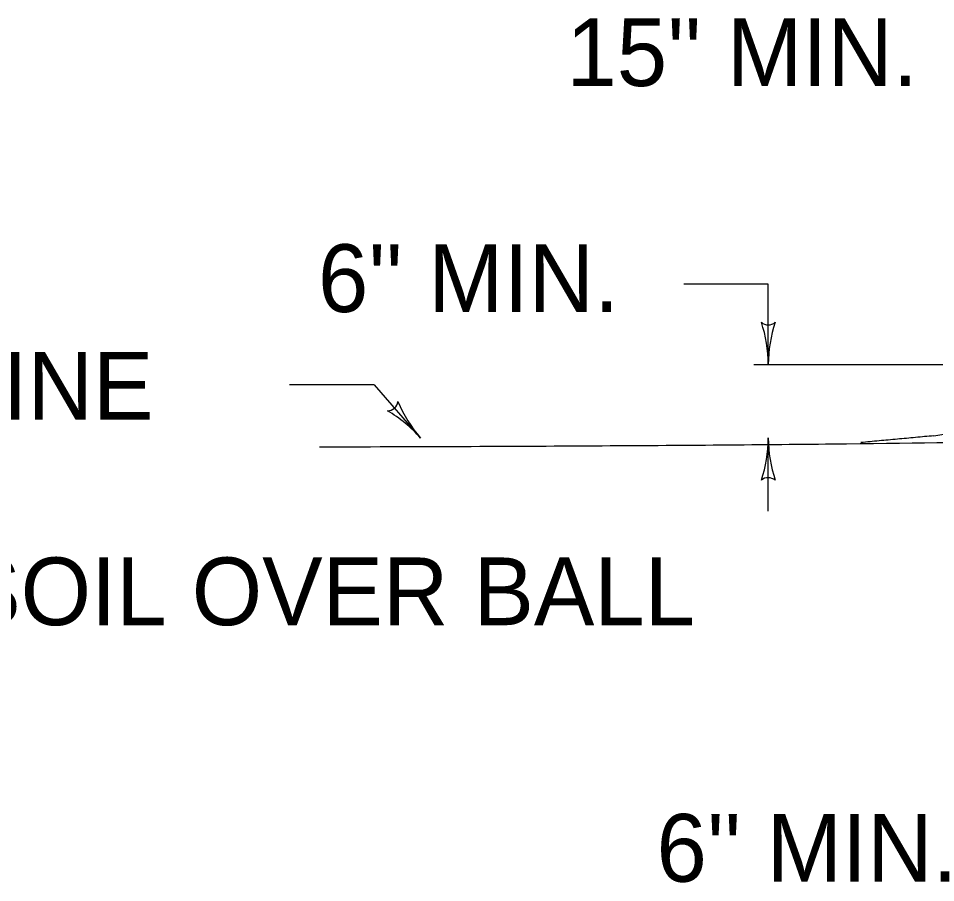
# Model space of a CAD drawing. Extents: x 1007 to 1035.5, y 1000.5 to 1021.5.
# Drawn here: x 1024.591 to 1027.301, y 1014.618 to 1017.171 of the extents above; entities that cross this region are included whole.
import ezdxf

# ---------------------------------------------------------------- set-up
doc = ezdxf.new("R2010")
doc.units = 0
doc.layers.add('Level 1', color=7, linetype='Continuous')

msp = doc.modelspace()

# ---------------------------------------------------------------- linework, layer by layer
at = {"layer": 'Level 1'}
for p, q in [((1026.8066, 1016.3858), (1026.5566, 1016.3858)), ((1026.8066, 1016.1485), (1026.8066, 1016.3858)), ((1026.7633, 1016.1485), (1027.5765, 1016.1485)), ((1025.6426, 1016.0885), (1025.3926, 1016.0885)), ((1025.6426, 1016.0885), (1025.7792, 1015.9314)), ((1026.8066, 1015.7153), (1026.8066, 1015.9319))]:
    msp.add_line(p, q, dxfattribs=at)
for centre, radius, start, end in [((1026.8066, 1016.2972), 0.0313, 228.7746, 310.8913), ((1026.4156, 1016.1485), 0.3909, 0, 18.6688), ((1027.1975, 1016.1485), 0.3909, 161.3472, 179.9939), ((1026.4156, 1016.1485), 0.3909, 359.9878, 0), ((1025.6817, 1016.0436), 0.0313, 269.7814, 351.8981), ((1026.0742, 1016.1879), 0.3909, 202.354, 221.0007), ((1025.4842, 1015.6749), 0.3909, 41.0068, 59.6756), ((1025.4842, 1015.6749), 0.3909, 40.9946, 41.0068), ((1026.4156, 1015.9319), 0.3909, 341.3472, 359.9939), ((1027.1975, 1015.9319), 0.3909, 179.9878, 180), ((1027.1975, 1015.9319), 0.3909, 180, 198.6688), ((1026.8065, 1015.7833), 0.0313, 48.7746, 130.8913)]:
    msp.add_arc(centre, radius, start, end, dxfattribs=at)
for points, degree in [([(1027.2952, 1015.9383), (1027.3274, 1015.9417), (1027.3853, 1015.9578), (1027.4237, 1016.0615), (1027.5473, 1016.1128), (1027.6917, 1016.1812), (1027.8398, 1016.1049), (1027.9469, 1016.022), (1027.9373, 1015.922), (1027.966, 1015.9054), (1027.9733, 1015.9021)], 3), ([(1027.2952, 1015.9383), (1027.0801, 1015.9183)], 1), ([(1025.4808, 1015.9059), (1025.8134, 1015.9064), (1026.3153, 1015.9088), (1027.0729, 1015.9141), (1027.6175, 1015.9241), (1028.1421, 1015.909), (1028.5188, 1015.9), (1028.7761, 1015.8898), (1028.8841, 1015.8853)], 3)]:
    msp.add_open_spline(points, degree=degree, dxfattribs=at)

# ---------------------------------------------------------------- texts
for s, p in [("15'' MIN.", (1026.2102, 1016.9713)), ("6'' MIN.", (1025.4764, 1016.3039)), ('EXIST GROUND LINE', (1022.2856, 1015.9861)), ("MIN. 2'' SOIL OVER BALL", (1023.4558, 1015.3789)), ("6'' MIN.", (1026.4763, 1014.6213))]:
    msp.add_text(s, height=0.2, dxfattribs=at).set_placement(p)

doc.saveas('drawing.dxf')
